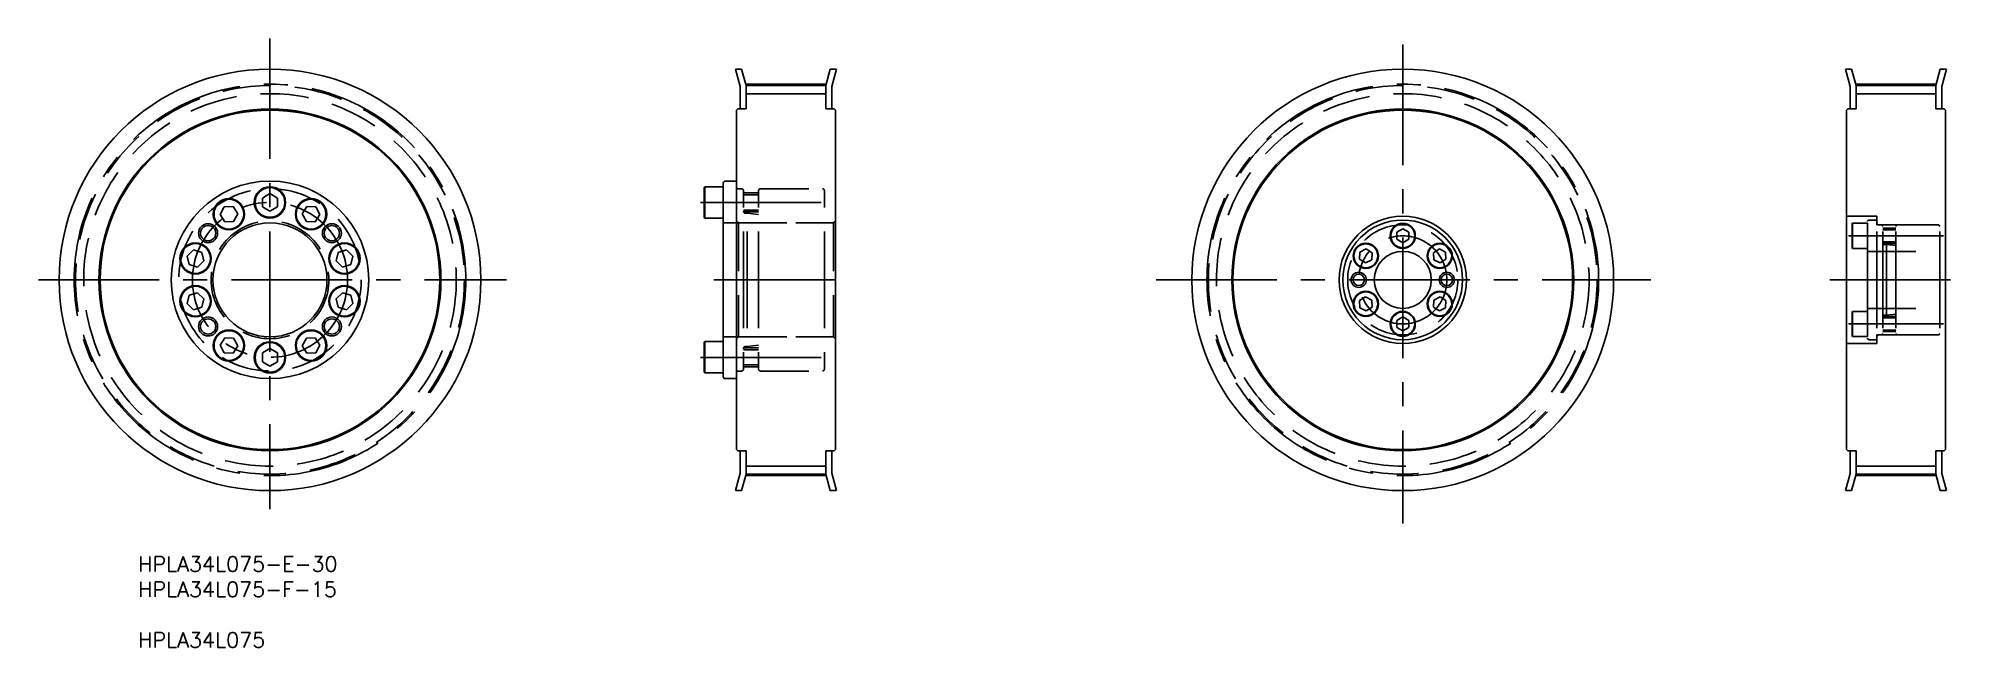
# Model space of a CAD drawing. Extents: x -11 to 495, y 5 to 166.
import ezdxf

# ---------------------------------------------------------------- set-up
doc = ezdxf.new("R2010")
doc.units = 0
doc.linetypes.add('CENTER', pattern=[50.8, 31.75, -6.35, 6.35, -6.35])
doc.linetypes.add('DASHED', pattern=[19.05, 12.7, -6.35])
doc.layers.get('0').update_dxf_attribs({"linetype": 'CONTINUOUS'})
doc.layers.add('CENTER', color=1, linetype='CENTER')
doc.styles.add('MISUMI', font='txt.shx')

# ---------------------------------------------------------------- blocks, each defined once
blk = doc.blocks.new('*U6')
at = {"color": 7, "linetype": 'CONTINUOUS', "style": 'MISUMI'}
for s, p in [('HPLA34L075-E-30', (15.05, 25.31)), ('HPLA34L075-F-15', (15.05, 18.65)), ('HPLA34L075', (15.05, 5.31))]:
    blk.add_text(s, height=4, dxfattribs=at).set_placement(p)

msp = doc.modelspace()

# ---------------------------------------------------------------- linework, layer by layer
at = {"color": 7, "linetype": 'CONTINUOUS'}
for p, q in [((172.21, 157.64), (173.86, 157.64)), ((172.21, 157.64), (173.43, 153.09)), ((173.86, 157.64), (175.03, 153.3)), ((196.03, 153.3), (197.19, 157.64)), ((197.19, 157.64), (198.85, 157.64)), ((197.63, 153.09), (198.85, 157.64)), ((464.34, 157.64), (465.99, 157.64)), ((464.34, 157.64), (465.56, 153.09)), ((465.99, 157.64), (467.16, 153.3)), ((488.16, 153.3), (489.32, 157.64)), ((489.32, 157.64), (490.97, 157.64)), ((489.76, 153.09), (490.97, 157.64)), ((173.43, 147.14), (173.43, 153.09)), ((175.03, 153.3), (196.03, 153.3)), ((175.03, 147.14), (175.03, 153.3)), ((196.03, 147.14), (196.03, 153.3)), ((197.63, 147.14), (197.63, 153.09)), ((465.56, 147.14), (465.56, 153.09)), ((467.16, 153.3), (488.16, 153.3)), ((467.16, 147.14), (467.16, 153.3)), ((488.16, 147.14), (488.16, 153.3)), ((489.76, 147.14), (489.76, 153.09)), ((172.53, 146.84), (172.83, 147.14)), ((172.53, 57.44), (172.53, 146.84)), ((172.83, 147.14), (175.03, 147.14)), ((196.03, 147.14), (198.23, 147.14)), ((198.53, 146.84), (198.23, 147.14)), ((198.53, 57.44), (198.53, 146.84)), ((464.66, 146.84), (464.96, 147.14)), ((464.66, 57.44), (464.66, 146.84)), ((464.96, 147.14), (467.16, 147.14)), ((488.16, 147.14), (490.36, 147.14)), ((490.66, 146.84), (490.36, 147.14)), ((490.66, 57.44), (490.66, 146.84)), ((164.03, 126.47), (164.14, 126.67)), ((164.03, 118.62), (164.03, 126.47)), ((164.14, 118.42), (164.14, 126.67)), ((164.14, 126.67), (169.03, 126.67)), ((169.03, 102.14), (169.03, 127.64)), ((169.03, 118.42), (169.03, 126.67)), ((169.53, 128.14), (172.03, 128.14)), ((172.53, 102.14), (172.53, 127.64)), ((40, 121.48), (37.69, 121.4)), ((41.23, 119.53), (40, 121.48)), ((49.73, 124.85), (47.73, 123.7)), ((47.73, 123.7), (47.73, 121.39)), ((51.73, 123.7), (49.73, 124.85)), ((51.73, 121.39), (51.73, 123.7)), ((58.23, 119.53), (59.45, 121.48)), ((59.45, 121.48), (61.76, 121.4)), ((169.03, 120.04), (169.03, 125.04)), ((37.69, 121.4), (36.61, 119.36)), ((36.61, 119.36), (37.83, 117.41)), ((37.83, 117.41), (40.14, 117.49)), ((40.14, 117.49), (41.23, 119.53)), ((47.73, 121.39), (49.73, 120.24)), ((49.73, 120.24), (51.73, 121.39)), ((59.31, 117.49), (58.23, 119.53)), ((61.62, 117.41), (59.31, 117.49)), ((62.85, 119.36), (61.62, 117.41)), ((61.76, 121.4), (62.85, 119.36)), ((164.03, 118.62), (164.14, 118.42)), ((164.14, 118.42), (169.03, 118.42)), ((169.03, 114.89), (169.03, 114.89)), ((347.86, 115.59), (346.26, 114.67)), ((346.26, 114.67), (346.26, 112.82)), ((346.26, 112.82), (347.86, 111.9)), ((349.46, 114.67), (347.86, 115.59)), ((347.86, 111.9), (349.46, 112.82)), ((348.66, 115.13), (348.66, 115.13)), ((349.06, 114.9), (349.06, 114.9)), ((349.46, 112.82), (349.46, 114.67)), ((29.56, 110.01), (27.9, 108.4)), ((27.9, 108.4), (28.46, 106.16)), ((31.78, 109.37), (29.56, 110.01)), ((30.68, 105.53), (32.34, 107.13)), ((32.34, 107.13), (31.78, 109.37)), ((67.12, 107.13), (67.68, 109.37)), ((68.78, 105.53), (67.12, 107.13)), ((67.68, 109.37), (69.9, 110.01)), ((69.9, 110.01), (71.56, 108.4)), ((71.56, 108.4), (71, 106.16)), ((169.03, 108.52), (169.03, 108.52)), ((336.58, 109.47), (336.48, 107.62)), ((336.48, 107.62), (338.03, 106.62)), ((338.22, 110.31), (336.58, 109.47)), ((338.03, 106.62), (339.68, 107.46)), ((339.77, 109.3), (338.22, 110.31)), ((339.68, 107.46), (339.77, 109.3)), ((355.94, 109.3), (357.49, 110.31)), ((356.04, 107.46), (355.94, 109.3)), ((357.68, 106.62), (356.04, 107.46)), ((357.49, 110.31), (359.13, 109.47)), ((359.23, 107.62), (357.68, 106.62)), ((359.13, 109.47), (359.23, 107.62)), ((28.46, 106.16), (30.68, 105.53)), ((71, 106.16), (68.78, 105.53)), ((169.03, 102.14), (169.03, 76.64)), ((172.53, 102.14), (172.53, 76.64)), ((27.9, 95.88), (28.46, 98.13)), ((28.46, 98.13), (30.68, 98.76)), ((30.68, 98.76), (32.34, 97.16)), ((32.34, 97.16), (31.78, 94.92)), ((68.78, 98.76), (67.12, 97.16)), ((67.12, 97.16), (67.68, 94.92)), ((71, 98.13), (68.78, 98.76)), ((71.56, 95.88), (71, 98.13)), ((338.03, 97.67), (336.48, 96.67)), ((336.48, 96.67), (336.58, 94.82)), ((339.68, 96.83), (338.03, 97.67)), ((339.77, 94.99), (339.68, 96.83)), ((355.94, 94.99), (356.04, 96.83)), ((356.04, 96.83), (357.68, 97.67)), ((357.68, 97.67), (359.23, 96.67)), ((359.23, 96.67), (359.13, 94.82)), ((29.56, 94.28), (27.9, 95.88)), ((31.78, 94.92), (29.56, 94.28)), ((67.68, 94.92), (69.9, 94.28)), ((69.9, 94.28), (71.56, 95.88)), ((336.58, 94.82), (338.22, 93.98)), ((338.22, 93.98), (339.77, 94.99)), ((347.86, 92.39), (346.26, 91.47)), ((346.26, 91.47), (346.26, 89.62)), ((349.46, 91.47), (347.86, 92.39)), ((349.46, 89.62), (349.46, 91.47)), ((357.49, 93.98), (355.94, 94.99)), ((359.13, 94.82), (357.49, 93.98)), ((36.61, 84.92), (37.83, 86.88)), ((37.83, 86.88), (40.14, 86.8)), ((40.14, 86.8), (41.23, 84.76)), ((59.31, 86.8), (58.23, 84.76)), ((61.62, 86.88), (59.31, 86.8)), ((62.85, 84.92), (61.62, 86.88)), ((346.26, 89.62), (347.86, 88.7)), ((347.86, 88.7), (349.46, 89.62)), ((37.69, 82.89), (36.61, 84.92)), ((40, 82.81), (37.69, 82.89)), ((41.23, 84.76), (40, 82.81)), ((47.73, 82.9), (49.73, 84.05)), ((47.73, 80.59), (47.73, 82.9)), ((49.73, 84.05), (51.73, 82.9)), ((51.73, 82.9), (51.73, 80.59)), ((58.23, 84.76), (59.45, 82.81)), ((59.45, 82.81), (61.76, 82.89)), ((61.76, 82.89), (62.85, 84.92)), ((164.03, 85.67), (164.14, 85.87)), ((164.03, 85.67), (164.03, 77.82)), ((164.14, 85.87), (164.14, 77.62)), ((164.14, 85.87), (169.03, 85.87)), ((169.03, 85.87), (169.03, 77.62)), ((169.03, 84.24), (169.03, 79.24)), ((49.73, 79.44), (47.73, 80.59)), ((51.73, 80.59), (49.73, 79.44)), ((164.03, 77.82), (164.14, 77.62)), ((164.14, 77.62), (169.03, 77.62)), ((169.53, 76.14), (172.03, 76.14)), ((172.53, 57.44), (172.83, 57.14)), ((172.83, 57.14), (175.03, 57.14)), ((173.43, 57.14), (173.43, 51.2)), ((175.03, 57.14), (175.03, 50.98)), ((196.03, 57.14), (196.03, 50.98)), ((196.03, 57.14), (198.23, 57.14)), ((197.63, 57.14), (197.63, 51.2)), ((198.53, 57.44), (198.23, 57.14)), ((464.66, 57.44), (464.96, 57.14)), ((464.96, 57.14), (467.16, 57.14)), ((465.56, 57.14), (465.56, 51.19)), ((467.16, 57.14), (467.16, 50.98)), ((488.16, 57.14), (488.16, 50.98)), ((488.16, 57.14), (490.36, 57.14)), ((489.76, 57.14), (489.76, 51.19)), ((490.66, 57.44), (490.36, 57.14)), ((172.21, 46.64), (173.43, 51.2)), ((173.86, 46.64), (175.03, 50.98)), ((175.03, 50.98), (196.03, 50.98)), ((196.03, 50.98), (197.19, 46.64)), ((197.63, 51.2), (198.85, 46.64)), ((464.34, 46.64), (465.56, 51.19)), ((465.99, 46.64), (467.16, 50.98)), ((467.16, 50.98), (488.16, 50.98)), ((488.16, 50.98), (489.32, 46.64)), ((489.76, 51.19), (490.97, 46.64)), ((172.21, 46.64), (173.86, 46.64)), ((197.19, 46.64), (198.85, 46.64)), ((464.34, 46.64), (465.99, 46.64)), ((489.32, 46.64), (490.97, 46.64))]:
    msp.add_line(p, q, dxfattribs=at)
at = {"color": 3, "linetype": 'CONTINUOUS'}
for p, q in [((175.03, 151.17), (196.03, 151.17)), ((467.16, 151.17), (488.16, 151.17)), ((175.03, 53.11), (196.03, 53.11)), ((467.16, 53.11), (488.16, 53.11))]:
    msp.add_line(p, q, dxfattribs=at)
at = {"color": 3, "linetype": 'DASHED'}
for p, q in [((172.94, 126.14), (173.83, 126.14)), ((174.33, 102.14), (174.33, 125.64)), ((178.33, 125.04), (174.33, 125.04)), ((178.33, 124.54), (174.33, 124.54)), ((178.33, 102.14), (178.33, 125.64)), ((178.83, 126.14), (195.13, 126.14)), ((195.63, 102.14), (195.63, 125.64)), ((169.03, 117.14), (195.63, 117.14)), ((172.53, 117.64), (173.03, 117.14)), ((173.03, 117.14), (173.03, 87.14)), ((173.03, 117.14), (198.03, 117.14)), ((178.33, 120.54), (174.33, 120.54)), ((178.33, 120.04), (174.33, 120.04)), ((174.93, 119.67), (175.33, 119.67)), ((175.33, 102.14), (175.33, 119.67)), ((175.33, 119.67), (178.33, 119.33)), ((198.53, 117.64), (198.03, 117.14)), ((198.03, 117.14), (198.03, 87.14)), ((464.66, 118.89), (472.66, 118.89)), ((466.16, 116.88), (466.25, 117.04)), ((466.16, 110.61), (466.16, 116.88)), ((466.25, 110.44), (466.25, 117.04)), ((466.25, 117.04), (470.16, 117.04)), ((470.16, 102.14), (470.16, 117.49)), ((470.16, 110.44), (470.16, 117.04)), ((470.56, 117.89), (472.26, 117.89)), ((472.66, 116.64), (472.66, 118.89)), ((472.66, 102.14), (472.66, 117.49)), ((472.66, 116.64), (490.66, 116.64)), ((473.07, 116.64), (473.76, 116.64)), ((478.06, 116.64), (488.76, 116.64)), ((470.16, 111.74), (470.16, 115.74)), ((474.16, 102.14), (474.16, 116.24)), ((477.66, 115.74), (474.16, 115.74)), ((477.66, 115.34), (474.16, 115.34)), ((477.66, 112.14), (474.16, 112.14)), ((477.66, 111.74), (474.17, 111.74)), ((474.57, 111.44), (475.16, 111.44)), ((475.16, 111.44), (477.66, 111.19)), ((475.16, 102.14), (475.16, 111.44)), ((477.66, 102.14), (477.66, 116.24)), ((489.16, 102.14), (489.16, 116.24)), ((466.16, 110.61), (466.25, 110.44)), ((466.25, 110.44), (470.16, 110.44)), ((470.16, 109.64), (489.16, 109.64)), ((174.33, 102.14), (174.33, 78.64)), ((175.33, 102.14), (175.33, 84.62)), ((178.33, 102.14), (178.33, 78.64)), ((195.63, 102.14), (195.63, 78.64)), ((470.16, 102.14), (470.16, 86.79)), ((472.66, 102.14), (472.66, 86.79)), ((474.16, 102.14), (474.16, 88.04)), ((475.16, 102.14), (475.16, 92.84)), ((477.66, 102.14), (477.66, 88.04)), ((489.16, 102.14), (489.16, 88.04)), ((466.16, 93.68), (466.25, 93.84)), ((466.16, 93.68), (466.16, 87.41)), ((466.25, 93.84), (470.16, 93.84)), ((466.25, 93.84), (466.25, 87.24)), ((470.16, 94.64), (489.16, 94.64)), ((470.16, 93.84), (470.16, 87.24)), ((470.16, 92.54), (470.16, 88.54)), ((477.66, 92.14), (474.16, 92.14)), ((477.66, 92.54), (474.17, 92.54)), ((474.57, 92.84), (475.16, 92.84)), ((475.16, 92.84), (477.66, 93.09)), ((169.03, 87.14), (195.63, 87.14)), ((172.53, 86.64), (173.03, 87.14)), ((173.03, 87.14), (198.03, 87.14)), ((198.53, 86.64), (198.03, 87.14)), ((466.16, 87.41), (466.25, 87.24)), ((466.25, 87.24), (470.16, 87.24)), ((470.56, 86.39), (472.26, 86.39)), ((472.66, 87.64), (472.66, 85.39)), ((472.66, 87.64), (490.66, 87.64)), ((473.07, 87.64), (473.76, 87.64)), ((477.66, 88.94), (474.16, 88.94)), ((477.66, 88.54), (474.16, 88.54)), ((478.06, 87.64), (488.76, 87.64)), ((178.33, 84.24), (174.33, 84.24)), ((178.33, 83.74), (174.33, 83.74)), ((174.93, 84.62), (175.33, 84.62)), ((175.33, 84.62), (178.33, 84.96)), ((464.66, 85.39), (472.66, 85.39)), ((172.94, 78.14), (173.83, 78.14)), ((178.33, 79.74), (174.33, 79.74)), ((178.33, 79.24), (174.33, 79.24)), ((178.83, 78.14), (195.13, 78.14))]:
    msp.add_line(p, q, dxfattribs=at)
at = {"color": 7, "linetype": 'CONTINUOUS'}
for centre, radius in [((49.73, 102.14), 55.5), ((347.86, 102.14), 55.5), ((49.73, 102.14), 45), ((49.73, 102.14), 44.7), ((347.86, 102.14), 45), ((347.86, 102.14), 44.7), ((49.73, 102.14), 26), ((49.73, 122.54), 4.12), ((49.73, 122.54), 3.92), ((38.92, 119.44), 4.12), ((38.92, 119.44), 3.92), ((60.54, 119.44), 4.12), ((60.54, 119.44), 3.92), ((33.44, 114.42), 2), ((49.73, 102.14), 15), ((66.02, 114.42), 2), ((347.86, 102.14), 16.75), ((347.86, 102.14), 15.75), ((347.86, 113.74), 3.3), ((347.86, 113.74), 3.14), ((30.12, 107.77), 4.12), ((30.12, 107.77), 3.92), ((69.34, 107.77), 4.12), ((69.34, 107.77), 3.92), ((338.13, 108.46), 3.3), ((338.13, 108.46), 3.14), ((357.59, 108.46), 3.3), ((357.59, 108.46), 3.14), ((347.86, 102.14), 7.5), ((336.26, 102.14), 2), ((336.26, 102.14), 1.5), ((359.46, 102.14), 2), ((359.46, 102.14), 1.5), ((30.12, 96.52), 4.12), ((30.12, 96.52), 3.92), ((69.34, 96.52), 4.12), ((69.34, 96.52), 3.92), ((338.13, 95.83), 3.3), ((338.13, 95.83), 3.14), ((357.59, 95.83), 3.3), ((357.59, 95.83), 3.14), ((33.44, 89.87), 2), ((66.02, 89.87), 2), ((347.86, 90.54), 3.3), ((347.86, 90.54), 3.14), ((38.92, 84.84), 4.12), ((38.92, 84.84), 3.92), ((60.54, 84.84), 4.12), ((60.54, 84.84), 3.92), ((49.73, 81.74), 4.12), ((49.73, 81.74), 3.92)]:
    msp.add_circle(centre, radius, dxfattribs=at)
at = {"color": 3, "linetype": 'DASHED'}
for centre, radius in [((49.73, 102.14), 51.16), ((347.86, 102.14), 51.16), ((49.73, 102.14), 49.03), ((347.86, 102.14), 49.03), ((49.73, 102.14), 24), ((49.73, 102.14), 15.5), ((347.86, 102.14), 14.5)]:
    msp.add_circle(centre, radius, dxfattribs=at)
at = {"color": 3}
for centre in [(33.44, 114.42), (66.02, 114.42), (33.44, 89.87), (66.02, 89.87)]:
    msp.add_circle(centre, 2.5, dxfattribs=at)
at = {"color": 7, "linetype": 'CONTINUOUS'}
for centre, start, end in [((169.53, 127.64), 90, 180.0009), ((172.03, 127.64), 0, 90), ((169.53, 76.64), 179.9991, 270), ((172.03, 76.64), 270, 0)]:
    msp.add_arc(centre, 0.5, start, end, dxfattribs=at)
at = {"color": 3, "linetype": 'DASHED'}
for centre, radius, start, end in [((172.94, 126.55), 0.41, 180, 270), ((173.83, 125.64), 0.5, 0, 90), ((178.83, 125.64), 0.5, 90, 180), ((195.13, 125.64), 0.5, 0, 90), ((174.93, 120.27), 0.6, 180, 270), ((470.56, 117.49), 0.4, 90, 180), ((472.26, 117.49), 0.4, 0, 90), ((473.07, 117.05), 0.41, 180, 270), ((473.76, 116.24), 0.4, 0, 90), ((478.06, 116.24), 0.4, 90, 180), ((488.76, 116.24), 0.4, 0, 90), ((474.57, 111.85), 0.41, 180, 270), ((474.57, 92.43), 0.41, 90, 180), ((470.56, 86.79), 0.4, 180, 270), ((472.26, 86.79), 0.4, 270, 0), ((473.07, 87.23), 0.41, 90, 180), ((473.76, 88.04), 0.4, 270, 0), ((478.06, 88.04), 0.4, 180, 270), ((488.76, 88.04), 0.4, 270, 0), ((174.93, 84.02), 0.6, 90, 180), ((172.94, 77.73), 0.41, 90, 180), ((173.83, 78.64), 0.5, 270, 0), ((178.83, 78.64), 0.5, 180, 270), ((195.13, 78.64), 0.5, 270, 0)]:
    msp.add_arc(centre, radius, start, end, dxfattribs=at)
at = {"layer": 'CENTER', "color": 1, "linetype": 'CENTER'}
for p, q in [((49.73, 165.72), (49.73, 41.79)), ((347.86, 164.11), (347.86, 37.95)), ((174.92, 153.68), (196.13, 153.68)), ((467.05, 153.68), (488.26, 153.68)), ((163.03, 122.54), (196.63, 122.54)), ((465.16, 113.74), (490.16, 113.74)), ((-11.21, 102.14), (111.97, 102.14)), ((166.53, 102.14), (204.53, 102.14)), ((282.92, 102.14), (413.11, 102.14)), ((460.22, 102.14), (494.66, 102.14)), ((465.16, 90.54), (490.16, 90.54)), ((163.03, 81.74), (196.63, 81.74)), ((174.92, 50.6), (196.13, 50.6)), ((467.05, 50.6), (488.26, 50.6))]:
    msp.add_line(p, q, dxfattribs=at)
for centre, radius in [((49.73, 102.14), 51.54), ((347.86, 102.14), 51.54), ((49.73, 102.14), 20.4), ((347.86, 102.14), 11.6)]:
    msp.add_circle(centre, radius, dxfattribs=at)

# ---------------------------------------------------------------- block references
at = {"color": 7, "linetype": 'CONTINUOUS'}
msp.add_blockref('*U6', (0, 0), dxfattribs=at)

doc.saveas('drawing.dxf')
